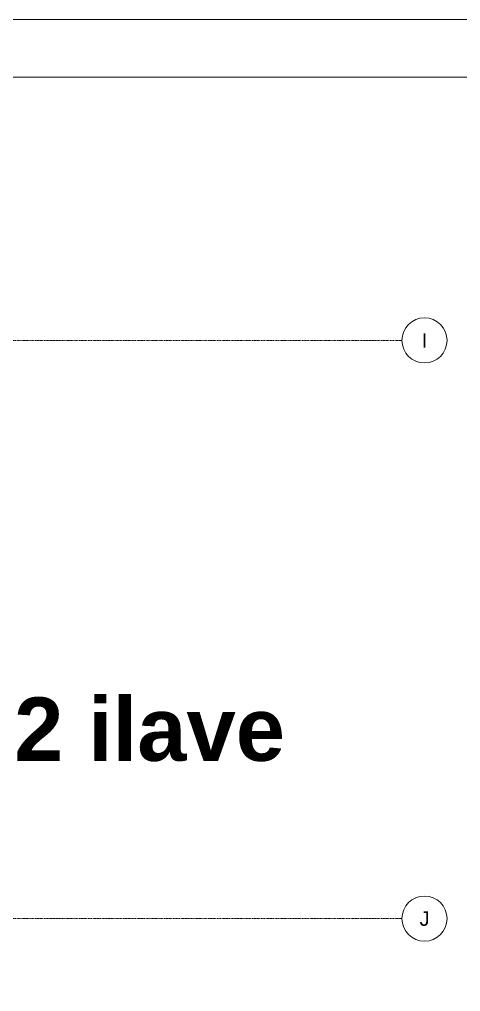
# Model space of a CAD drawing. Extents: x -2749 to 11890, y 0 to 8245.
# Drawn here: x 4076 to 4686, y 2860 to 4205 of the extents above; entities that cross this region are included whole.
import ezdxf
from ezdxf.enums import TextEntityAlignment as Align

# ---------------------------------------------------------------- set-up
doc = ezdxf.new("R2010")
doc.units = 0
doc.header["$MEASUREMENT"] = 0
doc.linetypes.add('DASHDOT', pattern=[1, 0.5, -0.25, 0, -0.25])
doc.layers.get('0').update_dxf_attribs({"color": 9, "lineweight": 9})
for name, color, linetype, lineweight in [('24', 9, 'DASHDOT', 9), ('40A', 9, 'Continuous', 9), ('EQ LIST', 7, 'Continuous', 13)]:
    doc.layers.add(name, color=color, linetype=linetype, lineweight=lineweight)
doc.styles.add('$1$Arial', font='arial.ttf', dxfattribs={"height": 2.5})

# ---------------------------------------------------------------- blocks, each defined once
blk = doc.blocks.new('$0$0_aks')
at = {"linetype": 'Continuous'}
blk.add_circle((0, 0), 3.12, dxfattribs=at)
at = {"style": '$1$Arial'}
blk.add_attdef('AKS', text='', height=2.5, dxfattribs=at).set_placement((0, 0), align=Align.MIDDLE_CENTER)
blk = doc.blocks.new('AKS')
at = {"layer": '24', "ltscale": 2}
for points in [[(3905.1, 3745.9), (4585.1, 3745.9)], [(3905.1, 2945.9), (4585.1, 2945.9)]]:
    blk.add_lwpolyline(points, dxfattribs=at)
at = {"layer": '24'}
ref = blk.add_blockref('$0$0_aks', (4616.3, 3745.9), dxfattribs=dict(at, xscale=10, yscale=10, zscale=10))
ref.add_attrib('AKS', 'I', dxfattribs={"layer": '0', "height": 20, "style": '$1$Arial'}).set_placement((4616.3, 3745.9), align=Align.MIDDLE_CENTER)
ref = blk.add_blockref('$0$0_aks', (4616.3, 2945.9), dxfattribs=dict(at, xscale=10, yscale=10, zscale=10))
ref.add_attrib('AKS', 'J', dxfattribs={"layer": '0', "height": 20, "style": '$1$Arial'}).set_placement((4616.3, 2945.9), align=Align.MIDDLE_CENTER)

msp = doc.modelspace()

# ---------------------------------------------------------------- linework, layer by layer
at = {"layer": '40A'}
for points in [[(5945, 4205), (0, 4205), (0, 0), (5945, 0)], [(5405.1, 80), (80, 80), (80, 4125), (5405.1, 4125)]]:
    msp.add_lwpolyline(points, close=True, dxfattribs=at)

# ---------------------------------------------------------------- block references
msp.add_blockref('AKS', (20, 15))

# ---------------------------------------------------------------- texts
at = {"layer": 'EQ LIST', "color": 2, "insert": (4082.1, 3222.4), "char_height": 87.75, "width": 1440.245, "attachment_point": 5}
msp.add_mtext('{\\fArial|b1|i0|c162|p34;YD-102 ilave}', dxfattribs=at)

doc.saveas('drawing.dxf')
